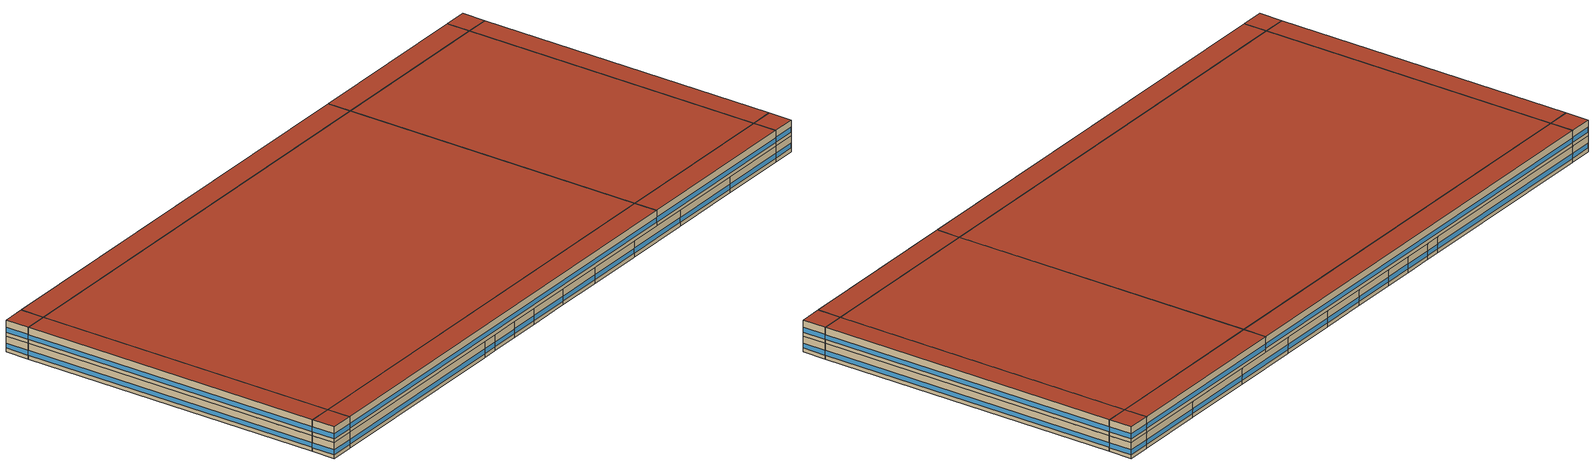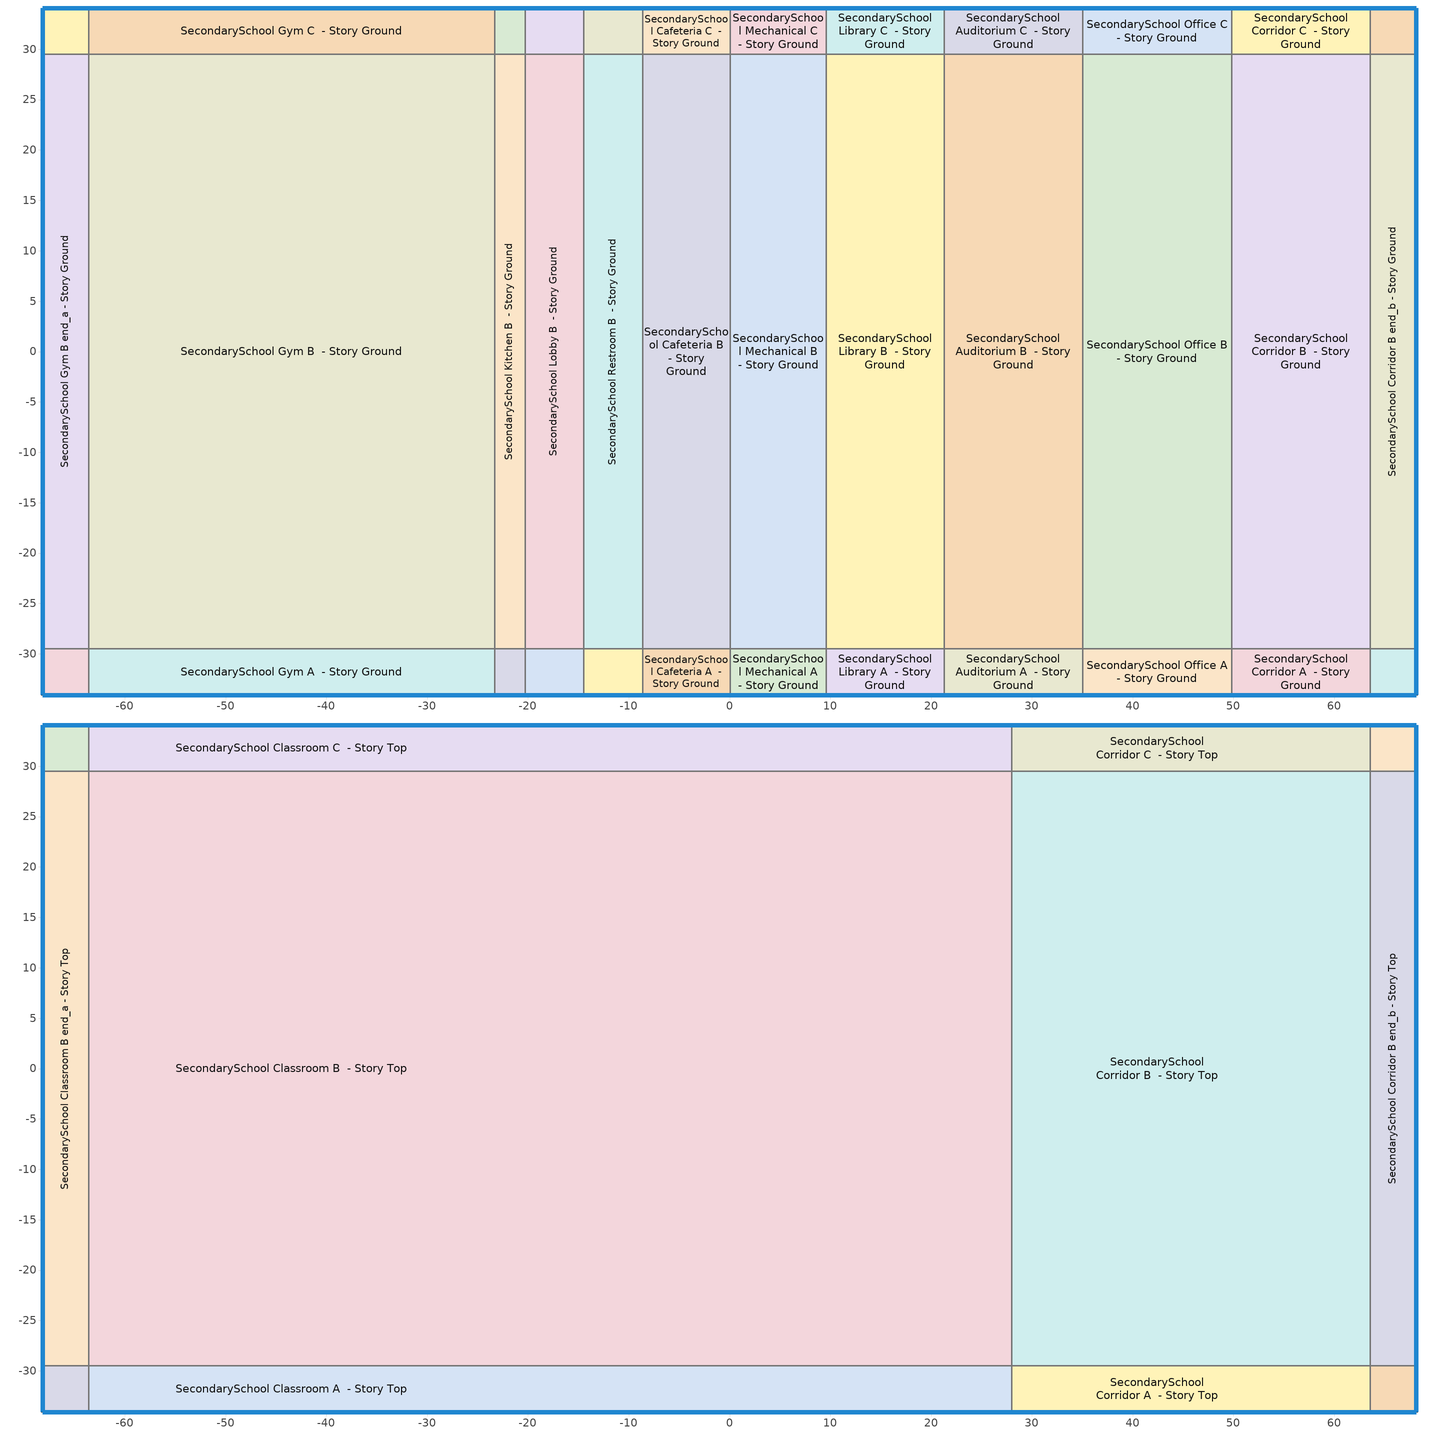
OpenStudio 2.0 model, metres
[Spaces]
SecondarySchool Gym A end_a - Story Ground
 floor ground: -68.16,-34.08 -68.16,-29.51 -63.58,-29.51 -63.58,-34.08 z0
 wall outside: -68.16,-29.51 -68.16,-34.08 -63.58,-34.08 z0:3.05
 wall to SecondarySchool Gym B end_a - Story Ground: -63.58,-29.51 -68.16,-29.51 z0:3.05
 wall to SecondarySchool Gym A  - Story Ground: -63.58,-34.08 -63.58,-29.51 z0:3.05
 window: -68.13,-34.08 -63.61,-34.08 / -68.16,-29.53 -68.16,-34.05 z0.76:1.69
SecondarySchool Gym B end_a - Story Ground
 floor ground: -68.16,-29.51 -68.16,29.51 -63.58,29.51 -63.58,-29.51 z0
 wall outside: -68.16,29.51 -68.16,-29.51 z0:3.05
 wall to SecondarySchool Gym C end_a - Story Ground: -63.58,29.51 -68.16,29.51 z0:3.05
 wall to SecondarySchool Gym B  - Story Ground: -63.58,-29.51 -63.58,29.51 z0:3.05
 window: -68.16,29.48 -68.16,-29.48 z0.76:1.68
SecondarySchool Gym C end_a - Story Ground
 floor ground: -68.16,29.51 -68.16,34.08 -63.58,34.08 -63.58,29.51 z0
 wall outside: -63.58,34.08 -68.16,34.08 -68.16,29.51 z0:3.05
 wall to SecondarySchool Gym C  - Story Ground: -63.58,29.51 -63.58,34.08 z0:3.05
 window: -68.16,34.05 -68.16,29.53 / -63.61,34.08 -68.13,34.08 z0.76:1.69
SecondarySchool Gym A  - Story Ground
 floor ground: -63.58,-34.08 -63.58,-29.51 -23.28,-29.51 -23.28,-34.08 z0
 wall outside: -63.58,-34.08 -23.28,-34.08 z0:3.05
 wall to SecondarySchool Gym B  - Story Ground: -23.28,-29.51 -63.58,-29.51 z0:3.05
 wall to SecondarySchool Kitchen A  - Story Ground: -23.28,-34.08 -23.28,-29.51 z0:3.05
 window: -63.56,-34.08 -23.31,-34.08 z0.76:1.68
SecondarySchool Gym B  - Story Ground
 floor ground: -63.58,-29.51 -63.58,29.51 -23.28,29.51 -23.28,-29.51 z0
 wall to SecondarySchool Gym C  - Story Ground: -23.28,29.51 -63.58,29.51 z0:3.05
 wall to SecondarySchool Kitchen B  - Story Ground: -23.28,-29.51 -23.28,29.51 z0:3.05
SecondarySchool Gym C  - Story Ground
 floor ground: -63.58,29.51 -63.58,34.08 -23.28,34.08 -23.28,29.51 z0
 wall outside: -23.28,34.08 -63.58,34.08 z0:3.05
 wall to SecondarySchool Kitchen C  - Story Ground: -23.28,29.51 -23.28,34.08 z0:3.05
 window: -23.31,34.08 -63.56,34.08 z0.76:1.68
SecondarySchool Kitchen A  - Story Ground
 floor ground: -23.28,-34.08 -23.28,-29.51 -20.28,-29.51 -20.28,-34.08 z0
 wall outside: -23.28,-34.08 -20.28,-34.08 z0:3.05
 wall to SecondarySchool Kitchen B  - Story Ground: -20.28,-29.51 -23.28,-29.51 z0:3.05
 wall to SecondarySchool Lobby A  - Story Ground: -20.28,-34.08 -20.28,-29.51 z0:3.05
 window: -23.26,-34.08 -20.31,-34.08 z0.76:1.69
SecondarySchool Kitchen B  - Story Ground
 floor ground: -23.28,-29.51 -23.28,29.51 -20.28,29.51 -20.28,-29.51 z0
 wall to SecondarySchool Kitchen C  - Story Ground: -20.28,29.51 -23.28,29.51 z0:3.05
 wall to SecondarySchool Lobby B  - Story Ground: -20.28,-29.51 -20.28,29.51 z0:3.05
SecondarySchool Kitchen C  - Story Ground
 floor ground: -23.28,29.51 -23.28,34.08 -20.28,34.08 -20.28,29.51 z0
 wall outside: -20.28,34.08 -23.28,34.08 z0:3.05
 wall to SecondarySchool Lobby C  - Story Ground: -20.28,29.51 -20.28,34.08 z0:3.05
 window: -20.31,34.08 -23.26,34.08 z0.76:1.69
SecondarySchool Lobby A  - Story Ground
 floor ground: -20.28,-34.08 -20.28,-29.51 -14.45,-29.51 -14.45,-34.08 z0
 wall outside: -20.28,-34.08 -14.45,-34.08 z0:3.05
 wall to SecondarySchool Lobby B  - Story Ground: -14.45,-29.51 -20.28,-29.51 z0:3.05
 wall to SecondarySchool Restroom A  - Story Ground: -14.45,-34.08 -14.45,-29.51 z0:3.05
 window: -20.26,-34.08 -14.47,-34.08 z0.76:1.68
SecondarySchool Lobby B  - Story Ground
 floor ground: -20.28,-29.51 -20.28,29.51 -14.45,29.51 -14.45,-29.51 z0
 wall to SecondarySchool Lobby C  - Story Ground: -14.45,29.51 -20.28,29.51 z0:3.05
 wall to SecondarySchool Restroom B  - Story Ground: -14.45,-29.51 -14.45,29.51 z0:3.05
SecondarySchool Lobby C  - Story Ground
 floor ground: -20.28,29.51 -20.28,34.08 -14.45,34.08 -14.45,29.51 z0
 wall outside: -14.45,34.08 -20.28,34.08 z0:3.05
 wall to SecondarySchool Restroom C  - Story Ground: -14.45,29.51 -14.45,34.08 z0:3.05
 window: -14.47,34.08 -20.26,34.08 z0.76:1.68
SecondarySchool Restroom A  - Story Ground
 floor ground: -14.45,-34.08 -14.45,-29.51 -8.61,-29.51 -8.61,-34.08 z0
 wall outside: -14.45,-34.08 -8.61,-34.08 z0:3.05
 wall to SecondarySchool Restroom B  - Story Ground: -8.61,-29.51 -14.45,-29.51 z0:3.05
 wall to SecondarySchool Cafeteria A  - Story Ground: -8.61,-34.08 -8.61,-29.51 z0:3.05
 window: -14.42,-34.08 -8.64,-34.08 z0.76:1.68
SecondarySchool Restroom B  - Story Ground
 floor ground: -14.45,-29.51 -14.45,29.51 -8.61,29.51 -8.61,-29.51 z0
 wall to SecondarySchool Restroom C  - Story Ground: -8.61,29.51 -14.45,29.51 z0:3.05
 wall to SecondarySchool Cafeteria B  - Story Ground: -8.61,-29.51 -8.61,29.51 z0:3.05
SecondarySchool Restroom C  - Story Ground
 floor ground: -14.45,29.51 -14.45,34.08 -8.61,34.08 -8.61,29.51 z0
 wall outside: -8.61,34.08 -14.45,34.08 z0:3.05
 wall to SecondarySchool Cafeteria C  - Story Ground: -8.61,29.51 -8.61,34.08 z0:3.05
 window: -8.64,34.08 -14.42,34.08 z0.76:1.68
SecondarySchool Cafeteria A  - Story Ground
 floor ground: -8.61,-34.08 -8.61,-29.51 0.08,-29.51 0.08,-34.08 z0
 wall outside: -8.61,-34.08 0.08,-34.08 z0:3.05
 wall to SecondarySchool Cafeteria B  - Story Ground: 0.08,-29.51 -8.61,-29.51 z0:3.05
 wall to SecondarySchool Mechanical A  - Story Ground: 0.08,-34.08 0.08,-29.51 z0:3.05
 window: -8.59,-34.08 0.06,-34.08 z0.76:1.68
SecondarySchool Cafeteria B  - Story Ground
 floor ground: -8.61,-29.51 -8.61,29.51 0.08,29.51 0.08,-29.51 z0
 wall to SecondarySchool Cafeteria C  - Story Ground: 0.08,29.51 -8.61,29.51 z0:3.05
 wall to SecondarySchool Mechanical B  - Story Ground: 0.08,-29.51 0.08,29.51 z0:3.05
SecondarySchool Cafeteria C  - Story Ground
 floor ground: -8.61,29.51 -8.61,34.08 0.08,34.08 0.08,29.51 z0
 wall outside: 0.08,34.08 -8.61,34.08 z0:3.05
 wall to SecondarySchool Mechanical C  - Story Ground: 0.08,29.51 0.08,34.08 z0:3.05
 window: 0.06,34.08 -8.59,34.08 z0.76:1.68
SecondarySchool Mechanical A  - Story Ground
 floor ground: 0.08,-34.08 0.08,-29.51 9.6,-29.51 9.6,-34.08 z0
 wall outside: 0.08,-34.08 9.6,-34.08 z0:3.05
 wall to SecondarySchool Mechanical B  - Story Ground: 9.6,-29.51 0.08,-29.51 z0:3.05
 wall to SecondarySchool Library A  - Story Ground: 9.6,-34.08 9.6,-29.51 z0:3.05
 window: 0.11,-34.08 9.57,-34.08 z0.76:1.68
SecondarySchool Mechanical B  - Story Ground
 floor ground: 0.08,-29.51 0.08,29.51 9.6,29.51 9.6,-29.51 z0
 wall to SecondarySchool Mechanical C  - Story Ground: 9.6,29.51 0.08,29.51 z0:3.05
 wall to SecondarySchool Library B  - Story Ground: 9.6,-29.51 9.6,29.51 z0:3.05
SecondarySchool Mechanical C  - Story Ground
 floor ground: 0.08,29.51 0.08,34.08 9.6,34.08 9.6,29.51 z0
 wall outside: 9.6,34.08 0.08,34.08 z0:3.05
 wall to SecondarySchool Library C  - Story Ground: 9.6,29.51 9.6,34.08 z0:3.05
 window: 9.57,34.08 0.11,34.08 z0.76:1.68
SecondarySchool Library A  - Story Ground
 floor ground: 9.6,-34.08 9.6,-29.51 21.29,-29.51 21.29,-34.08 z0
 wall outside: 9.6,-34.08 21.29,-34.08 z0:3.05
 wall to SecondarySchool Library B  - Story Ground: 21.29,-29.51 9.6,-29.51 z0:3.05
 wall to SecondarySchool Auditorium A  - Story Ground: 21.29,-34.08 21.29,-29.51 z0:3.05
 window: 9.62,-34.08 21.27,-34.08 z0.76:1.68
SecondarySchool Library B  - Story Ground
 floor ground: 9.6,-29.51 9.6,29.51 21.29,29.51 21.29,-29.51 z0
 wall to SecondarySchool Library C  - Story Ground: 21.29,29.51 9.6,29.51 z0:3.05
 wall to SecondarySchool Auditorium B  - Story Ground: 21.29,-29.51 21.29,29.51 z0:3.05
SecondarySchool Library C  - Story Ground
 floor ground: 9.6,29.51 9.6,34.08 21.29,34.08 21.29,29.51 z0
 wall outside: 21.29,34.08 9.6,34.08 z0:3.05
 wall to SecondarySchool Auditorium C  - Story Ground: 21.29,29.51 21.29,34.08 z0:3.05
 window: 21.27,34.08 9.62,34.08 z0.76:1.68
SecondarySchool Auditorium A  - Story Ground
 floor ground: 21.29,-34.08 21.29,-29.51 35.03,-29.51 35.03,-34.08 z0
 wall outside: 21.29,-34.08 35.03,-34.08 z0:3.05
 wall to SecondarySchool Auditorium B  - Story Ground: 35.03,-29.51 21.29,-29.51 z0:3.05
 wall to SecondarySchool Office A  - Story Ground: 35.03,-34.08 35.03,-29.51 z0:3.05
 window: 21.32,-34.08 35.01,-34.08 z0.76:1.68
SecondarySchool Auditorium B  - Story Ground
 floor ground: 21.29,-29.51 21.29,29.51 35.03,29.51 35.03,-29.51 z0
 wall to SecondarySchool Auditorium C  - Story Ground: 35.03,29.51 21.29,29.51 z0:3.05
 wall to SecondarySchool Office B  - Story Ground: 35.03,-29.51 35.03,29.51 z0:3.05
SecondarySchool Auditorium C  - Story Ground
 floor ground: 21.29,29.51 21.29,34.08 35.03,34.08 35.03,29.51 z0
 wall outside: 35.03,34.08 21.29,34.08 z0:3.05
 wall to SecondarySchool Office C  - Story Ground: 35.03,29.51 35.03,34.08 z0:3.05
 window: 35.01,34.08 21.32,34.08 z0.76:1.68
SecondarySchool Office A  - Story Ground
 floor ground: 35.03,-34.08 35.03,-29.51 49.84,-29.51 49.84,-34.08 z0
 wall outside: 35.03,-34.08 49.84,-34.08 z0:3.05
 wall to SecondarySchool Office B  - Story Ground: 49.84,-29.51 35.03,-29.51 z0:3.05
 wall to SecondarySchool Corridor A  - Story Ground: 49.84,-34.08 49.84,-29.51 z0:3.05
 window: 35.06,-34.08 49.81,-34.08 z0.76:1.68
SecondarySchool Office B  - Story Ground
 floor ground: 35.03,-29.51 35.03,29.51 49.84,29.51 49.84,-29.51 z0
 wall to SecondarySchool Office C  - Story Ground: 49.84,29.51 35.03,29.51 z0:3.05
 wall to SecondarySchool Corridor B  - Story Ground: 49.84,-29.51 49.84,29.51 z0:3.05
SecondarySchool Office C  - Story Ground
 floor ground: 35.03,29.51 35.03,34.08 49.84,34.08 49.84,29.51 z0
 wall outside: 49.84,34.08 35.03,34.08 z0:3.05
 wall to SecondarySchool Corridor C  - Story Ground: 49.84,29.51 49.84,34.08 z0:3.05
 window: 49.81,34.08 35.06,34.08 z0.76:1.68
SecondarySchool Corridor A  - Story Ground
 floor ground: 49.84,-34.08 49.84,-29.51 63.58,-29.51 63.58,-34.08 z0
 wall outside: 49.84,-34.08 63.58,-34.08 z0:3.05
 wall to SecondarySchool Corridor B  - Story Ground: 63.58,-29.51 49.84,-29.51 z0:3.05
 wall to SecondarySchool Corridor A end_b - Story Ground: 63.58,-34.08 63.58,-29.51 z0:3.05
 window: 49.86,-34.08 63.56,-34.08 z0.76:1.68
SecondarySchool Corridor B  - Story Ground
 floor ground: 49.84,-29.51 49.84,29.51 63.58,29.51 63.58,-29.51 z0
 wall to SecondarySchool Corridor C  - Story Ground: 63.58,29.51 49.84,29.51 z0:3.05
 wall to SecondarySchool Corridor B end_b - Story Ground: 63.58,-29.51 63.58,29.51 z0:3.05
SecondarySchool Corridor C  - Story Ground
 floor ground: 49.84,29.51 49.84,34.08 63.58,34.08 63.58,29.51 z0
 wall outside: 63.58,34.08 49.84,34.08 z0:3.05
 wall to SecondarySchool Corridor C end_b - Story Ground: 63.58,29.51 63.58,34.08 z0:3.05
 window: 63.56,34.08 49.86,34.08 z0.76:1.68
SecondarySchool Corridor A end_b - Story Ground
 floor ground: 63.58,-34.08 63.58,-29.51 68.16,-29.51 68.16,-34.08 z0
 wall outside: 63.58,-34.08 68.16,-34.08 68.16,-29.51 z0:3.05
 wall to SecondarySchool Corridor B end_b - Story Ground: 68.16,-29.51 63.58,-29.51 z0:3.05
 window: 68.16,-34.05 68.16,-29.53 / 63.61,-34.08 68.13,-34.08 z0.76:1.69
SecondarySchool Corridor B end_b - Story Ground
 floor ground: 63.58,-29.51 63.58,29.51 68.16,29.51 68.16,-29.51 z0
 wall outside: 68.16,-29.51 68.16,29.51 z0:3.05
 wall to SecondarySchool Corridor C end_b - Story Ground: 68.16,29.51 63.58,29.51 z0:3.05
 window: 68.16,-29.48 68.16,29.48 z0.76:1.68
SecondarySchool Corridor C end_b - Story Ground
 floor ground: 63.58,29.51 63.58,34.08 68.16,34.08 68.16,29.51 z0
 wall outside: 68.16,29.51 68.16,34.08 63.58,34.08 z0:3.05
 window: 68.13,34.08 63.61,34.08 / 68.16,29.53 68.16,34.05 z0.76:1.69
SecondarySchool Classroom A end_a - Story Top
 floor to SecondarySchool Gym A end_a - Story Ground: -68.16,-34.08 -68.16,-29.51 -63.58,-29.51 -63.58,-34.08 z3.05
 wall outside: -68.16,-29.51 -68.16,-34.08 -63.58,-34.08 z3.05:6.1
 wall to SecondarySchool Classroom B end_a - Story Top: -63.58,-29.51 -68.16,-29.51 z3.05:6.1
 wall to SecondarySchool Classroom A  - Story Top: -63.58,-34.08 -63.58,-29.51 z3.05:6.1
 window: -68.16,-29.53 -68.16,-34.05 / -68.13,-34.08 -63.61,-34.08 z3.81:4.73
 roof outside: -63.58,-34.08 -63.58,-29.51 -68.16,-29.51 -68.16,-34.08 z6.1
SecondarySchool Classroom B end_a - Story Top
 floor to SecondarySchool Gym B end_a - Story Ground: -68.16,-29.51 -68.16,29.51 -63.58,29.51 -63.58,-29.51 z3.05
 wall outside: -68.16,29.51 -68.16,-29.51 z3.05:6.1
 wall to SecondarySchool Classroom C end_a - Story Top: -63.58,29.51 -68.16,29.51 z3.05:6.1
 wall to SecondarySchool Classroom B  - Story Top: -63.58,-29.51 -63.58,29.51 z3.05:6.1
 window: -68.16,29.48 -68.16,-29.48 z3.81:4.73
 roof outside: -63.58,-29.51 -63.58,29.51 -68.16,29.51 -68.16,-29.51 z6.1
SecondarySchool Classroom C end_a - Story Top
 floor to SecondarySchool Gym C end_a - Story Ground: -68.16,29.51 -68.16,34.08 -63.58,34.08 -63.58,29.51 z3.05
 wall outside: -63.58,34.08 -68.16,34.08 -68.16,29.51 z3.05:6.1
 wall to SecondarySchool Classroom C  - Story Top: -63.58,29.51 -63.58,34.08 z3.05:6.1
 window: -68.16,34.05 -68.16,29.53 / -63.61,34.08 -68.13,34.08 z3.81:4.73
 roof outside: -63.58,29.51 -63.58,34.08 -68.16,34.08 -68.16,29.51 z6.1
SecondarySchool Classroom A  - Story Top
 floor to SecondarySchool Lobby A  - Story Ground: -14.45,-29.51 -14.45,-34.08 -20.28,-34.08 -20.28,-29.51 z3.05
 floor to SecondarySchool Restroom A  - Story Ground: -8.61,-29.51 -8.61,-34.08 -14.45,-34.08 -14.45,-29.51 z3.05
 floor to SecondarySchool Kitchen A  - Story Ground: -20.28,-29.51 -20.28,-34.08 -23.28,-34.08 -23.28,-29.51 z3.05
 floor to SecondarySchool Gym A  - Story Ground: -23.28,-29.51 -23.28,-34.08 -63.58,-34.08 -63.58,-29.51 z3.05
 floor to SecondarySchool Library A  - Story Ground: 21.29,-29.51 21.29,-34.08 9.6,-34.08 9.6,-29.51 z3.05
 floor to SecondarySchool Auditorium A  - Story Ground: 28.03,-29.51 28.03,-34.08 21.29,-34.08 21.29,-29.51 z3.05
 floor to SecondarySchool Mechanical A  - Story Ground: 9.6,-29.51 9.6,-34.08 0.08,-34.08 0.08,-29.51 z3.05
 floor to SecondarySchool Cafeteria A  - Story Ground: 0.08,-29.51 0.08,-34.08 -8.61,-34.08 -8.61,-29.51 z3.05
 wall outside: -63.58,-34.08 28.03,-34.08 z3.05:6.1
 wall to SecondarySchool Classroom B  - Story Top: 28.03,-29.51 -63.58,-29.51 z3.05:6.1
 wall to SecondarySchool Corridor A  - Story Top: 28.03,-34.08 28.03,-29.51 z3.05:6.1
 window: -63.56,-34.08 28,-34.08 z3.81:4.72
 roof outside: 28.03,-34.08 28.03,-29.51 -63.58,-29.51 -63.58,-34.08 z6.1
SecondarySchool Classroom B  - Story Top
 floor to SecondarySchool Kitchen B  - Story Ground: -20.28,29.51 -20.28,-29.51 -23.28,-29.51 -23.28,29.51 z3.05
 floor to SecondarySchool Cafeteria B  - Story Ground: 0.08,29.51 0.08,-29.51 -8.61,-29.51 -8.61,29.51 z3.05
 floor to SecondarySchool Gym B  - Story Ground: -23.28,29.51 -23.28,-29.51 -63.58,-29.51 -63.58,29.51 z3.05
 floor to SecondarySchool Mechanical B  - Story Ground: 9.6,29.51 9.6,-29.51 0.08,-29.51 0.08,29.51 z3.05
 floor to SecondarySchool Lobby B  - Story Ground: -14.45,29.51 -14.45,-29.51 -20.28,-29.51 -20.28,29.51 z3.05
 floor to SecondarySchool Library B  - Story Ground: 21.29,29.51 21.29,-29.51 9.6,-29.51 9.6,29.51 z3.05
 floor to SecondarySchool Auditorium B  - Story Ground: 28.03,29.51 28.03,-29.51 21.29,-29.51 21.29,29.51 z3.05
 floor to SecondarySchool Restroom B  - Story Ground: -8.61,29.51 -8.61,-29.51 -14.45,-29.51 -14.45,29.51 z3.05
 wall to SecondarySchool Classroom C  - Story Top: 28.03,29.51 -63.58,29.51 z3.05:6.1
 wall to SecondarySchool Corridor B  - Story Top: 28.03,-29.51 28.03,29.51 z3.05:6.1
 roof outside: 28.03,-29.51 28.03,29.51 -63.58,29.51 -63.58,-29.51 z6.1
SecondarySchool Classroom C  - Story Top
 floor to SecondarySchool Restroom C  - Story Ground: -8.61,34.08 -8.61,29.51 -14.45,29.51 -14.45,34.08 z3.05
 floor to SecondarySchool Library C  - Story Ground: 21.29,34.08 21.29,29.51 9.6,29.51 9.6,34.08 z3.05
 floor to SecondarySchool Lobby C  - Story Ground: -14.45,34.08 -14.45,29.51 -20.28,29.51 -20.28,34.08 z3.05
 floor to SecondarySchool Gym C  - Story Ground: -23.28,34.08 -23.28,29.51 -63.58,29.51 -63.58,34.08 z3.05
 floor to SecondarySchool Kitchen C  - Story Ground: -20.28,34.08 -20.28,29.51 -23.28,29.51 -23.28,34.08 z3.05
 floor to SecondarySchool Auditorium C  - Story Ground: 28.03,34.08 28.03,29.51 21.29,29.51 21.29,34.08 z3.05
 floor to SecondarySchool Cafeteria C  - Story Ground: 0.08,34.08 0.08,29.51 -8.61,29.51 -8.61,34.08 z3.05
 floor to SecondarySchool Mechanical C  - Story Ground: 9.6,34.08 9.6,29.51 0.08,29.51 0.08,34.08 z3.05
 wall outside: 28.03,34.08 -63.58,34.08 z3.05:6.1
 wall to SecondarySchool Corridor C  - Story Top: 28.03,29.51 28.03,34.08 z3.05:6.1
 window: 28,34.08 -63.56,34.08 z3.81:4.72
 roof outside: 28.03,29.51 28.03,34.08 -63.58,34.08 -63.58,29.51 z6.1
SecondarySchool Corridor A  - Story Top
 floor to SecondarySchool Office A  - Story Ground: 49.84,-29.51 49.84,-34.08 35.03,-34.08 35.03,-29.51 z3.05
 floor to SecondarySchool Corridor A  - Story Ground: 63.58,-29.51 63.58,-34.08 49.84,-34.08 49.84,-29.51 z3.05
 floor to SecondarySchool Auditorium A  - Story Ground: 35.03,-29.51 35.03,-34.08 28.03,-34.08 28.03,-29.51 z3.05
 wall outside: 28.03,-34.08 63.58,-34.08 z3.05:6.1
 wall to SecondarySchool Corridor B  - Story Top: 63.58,-29.51 28.03,-29.51 z3.05:6.1
 wall to SecondarySchool Corridor A end_b - Story Top: 63.58,-34.08 63.58,-29.51 z3.05:6.1
 window: 28.05,-34.08 63.56,-34.08 z3.81:4.73
 roof outside: 63.58,-34.08 63.58,-29.51 28.03,-29.51 28.03,-34.08 z6.1
SecondarySchool Corridor B  - Story Top
 floor to SecondarySchool Office B  - Story Ground: 49.84,29.51 49.84,-29.51 35.03,-29.51 35.03,29.51 z3.05
 floor to SecondarySchool Corridor B  - Story Ground: 63.58,29.51 63.58,-29.51 49.84,-29.51 49.84,29.51 z3.05
 floor to SecondarySchool Auditorium B  - Story Ground: 35.03,29.51 35.03,-29.51 28.03,-29.51 28.03,29.51 z3.05
 wall to SecondarySchool Corridor C  - Story Top: 63.58,29.51 28.03,29.51 z3.05:6.1
 wall to SecondarySchool Corridor B end_b - Story Top: 63.58,-29.51 63.58,29.51 z3.05:6.1
 roof outside: 63.58,-29.51 63.58,29.51 28.03,29.51 28.03,-29.51 z6.1
SecondarySchool Corridor C  - Story Top
 floor to SecondarySchool Office C  - Story Ground: 49.84,34.08 49.84,29.51 35.03,29.51 35.03,34.08 z3.05
 floor to SecondarySchool Corridor C  - Story Ground: 63.58,34.08 63.58,29.51 49.84,29.51 49.84,34.08 z3.05
 floor to SecondarySchool Auditorium C  - Story Ground: 35.03,34.08 35.03,29.51 28.03,29.51 28.03,34.08 z3.05
 wall outside: 63.58,34.08 28.03,34.08 z3.05:6.1
 wall to SecondarySchool Corridor C end_b - Story Top: 63.58,29.51 63.58,34.08 z3.05:6.1
 window: 63.56,34.08 28.05,34.08 z3.81:4.73
 roof outside: 63.58,29.51 63.58,34.08 28.03,34.08 28.03,29.51 z6.1
SecondarySchool Corridor A end_b - Story Top
 floor to SecondarySchool Corridor A end_b - Story Ground: 63.58,-34.08 63.58,-29.51 68.16,-29.51 68.16,-34.08 z3.05
 wall outside: 63.58,-34.08 68.16,-34.08 68.16,-29.51 z3.05:6.1
 wall to SecondarySchool Corridor B end_b - Story Top: 68.16,-29.51 63.58,-29.51 z3.05:6.1
 window: 68.16,-34.05 68.16,-29.53 / 63.61,-34.08 68.13,-34.08 z3.81:4.73
 roof outside: 68.16,-34.08 68.16,-29.51 63.58,-29.51 63.58,-34.08 z6.1
SecondarySchool Corridor B end_b - Story Top
 floor to SecondarySchool Corridor B end_b - Story Ground: 63.58,-29.51 63.58,29.51 68.16,29.51 68.16,-29.51 z3.05
 wall outside: 68.16,-29.51 68.16,29.51 z3.05:6.1
 wall to SecondarySchool Corridor C end_b - Story Top: 68.16,29.51 63.58,29.51 z3.05:6.1
 window: 68.16,-29.48 68.16,29.48 z3.81:4.73
 roof outside: 68.16,-29.51 68.16,29.51 63.58,29.51 63.58,-29.51 z6.1
SecondarySchool Corridor C end_b - Story Top
 floor to SecondarySchool Corridor C end_b - Story Ground: 63.58,29.51 63.58,34.08 68.16,34.08 68.16,29.51 z3.05
 wall outside: 68.16,29.51 68.16,34.08 63.58,34.08 z3.05:6.1
 window: 68.16,29.53 68.16,34.05 / 68.13,34.08 63.61,34.08 z3.81:4.73
 roof outside: 68.16,29.51 68.16,34.08 63.58,34.08 63.58,29.51 z6.1
[Site]
Site 1
[ClimateZones]
Climate Zone Institution Name 1=ASHRAE; Climate Zone Document Name 1=ANSI/ASHRAE Standard 169; Climate Zone Document Year 1=2006; Climate Zone Institution Name 2=CEC; Climate Zone Document Name 2=California Climate Zone Descriptions; Climate Zone Document Year 2=1995
[Building]
90.1-2004|SecondarySchool
[SpaceType] Standards Building Type=SecondarySchool
Name | Standards Space Type
SecondarySchool Auditorium | Auditorium
SecondarySchool Cafeteria | Cafeteria
SecondarySchool Classroom | Classroom
SecondarySchool Corridor | Corridor
SecondarySchool Gym | Gym
SecondarySchool Kitchen | Kitchen
SecondarySchool Library | Library
SecondarySchool Lobby | Lobby
SecondarySchool Mechanical | Mechanical
SecondarySchool Office | Office
SecondarySchool Restroom | Restroom
[BuildingStory] Nominal Floor to Floor Height {m}=3.048
Story Ground; Story Top
[Space]
Name | Space Type | Building Story | Thermal Zone
SecondarySchool Gym A end_a - Story Ground | SecondarySchool Gym | Story Ground | Zone SecondarySchool Gym A end_a - Story Ground
SecondarySchool Gym B end_a - Story Ground | SecondarySchool Gym | Story Ground | Zone SecondarySchool Gym B end_a - Story Ground
SecondarySchool Gym C end_a - Story Ground | SecondarySchool Gym | Story Ground | Zone SecondarySchool Gym C end_a - Story Ground
SecondarySchool Gym A  - Story Ground | SecondarySchool Gym | Story Ground | Zone SecondarySchool Gym A  - Story Ground
SecondarySchool Gym B  - Story Ground | SecondarySchool Gym | Story Ground | Zone SecondarySchool Gym B  - Story Ground
SecondarySchool Gym C  - Story Ground | SecondarySchool Gym | Story Ground | Zone SecondarySchool Gym C  - Story Ground
SecondarySchool Kitchen A  - Story Ground | SecondarySchool Kitchen | Story Ground | Zone SecondarySchool Kitchen A  - Story Ground
SecondarySchool Kitchen B  - Story Ground | SecondarySchool Kitchen | Story Ground | Zone SecondarySchool Kitchen B  - Story Ground
SecondarySchool Kitchen C  - Story Ground | SecondarySchool Kitchen | Story Ground | Zone SecondarySchool Kitchen C  - Story Ground
SecondarySchool Lobby A  - Story Ground | SecondarySchool Lobby | Story Ground | Zone SecondarySchool Lobby A  - Story Ground
SecondarySchool Lobby B  - Story Ground | SecondarySchool Lobby | Story Ground | Zone SecondarySchool Lobby B  - Story Ground
SecondarySchool Lobby C  - Story Ground | SecondarySchool Lobby | Story Ground | Zone SecondarySchool Lobby C  - Story Ground
SecondarySchool Restroom A  - Story Ground | SecondarySchool Restroom | Story Ground | Zone SecondarySchool Restroom A  - Story Ground
SecondarySchool Restroom B  - Story Ground | SecondarySchool Restroom | Story Ground | Zone SecondarySchool Restroom B  - Story Ground
SecondarySchool Restroom C  - Story Ground | SecondarySchool Restroom | Story Ground | Zone SecondarySchool Restroom C  - Story Ground
SecondarySchool Cafeteria A  - Story Ground | SecondarySchool Cafeteria | Story Ground | Zone SecondarySchool Cafeteria A  - Story Ground
SecondarySchool Cafeteria B  - Story Ground | SecondarySchool Cafeteria | Story Ground | Zone SecondarySchool Cafeteria B  - Story Ground
SecondarySchool Cafeteria C  - Story Ground | SecondarySchool Cafeteria | Story Ground | Zone SecondarySchool Cafeteria C  - Story Ground
SecondarySchool Mechanical A  - Story Ground | SecondarySchool Mechanical | Story Ground | Zone SecondarySchool Mechanical A  - Story Ground
SecondarySchool Mechanical B  - Story Ground | SecondarySchool Mechanical | Story Ground | Zone SecondarySchool Mechanical B  - Story Ground
SecondarySchool Mechanical C  - Story Ground | SecondarySchool Mechanical | Story Ground | Zone SecondarySchool Mechanical C  - Story Ground
SecondarySchool Library A  - Story Ground | SecondarySchool Library | Story Ground | Zone SecondarySchool Library A  - Story Ground
SecondarySchool Library B  - Story Ground | SecondarySchool Library | Story Ground | Zone SecondarySchool Library B  - Story Ground
SecondarySchool Library C  - Story Ground | SecondarySchool Library | Story Ground | Zone SecondarySchool Library C  - Story Ground
SecondarySchool Auditorium A  - Story Ground | SecondarySchool Auditorium | Story Ground | Zone SecondarySchool Auditorium A  - Story Ground
SecondarySchool Auditorium B  - Story Ground | SecondarySchool Auditorium | Story Ground | Zone SecondarySchool Auditorium B  - Story Ground
SecondarySchool Auditorium C  - Story Ground | SecondarySchool Auditorium | Story Ground | Zone SecondarySchool Auditorium C  - Story Ground
SecondarySchool Office A  - Story Ground | SecondarySchool Office | Story Ground | Zone SecondarySchool Office A  - Story Ground
SecondarySchool Office B  - Story Ground | SecondarySchool Office | Story Ground | Zone SecondarySchool Office B  - Story Ground
SecondarySchool Office C  - Story Ground | SecondarySchool Office | Story Ground | Zone SecondarySchool Office C  - Story Ground
SecondarySchool Corridor A  - Story Ground | SecondarySchool Corridor | Story Ground | Zone SecondarySchool Corridor A  - Story Ground
SecondarySchool Corridor B  - Story Ground | SecondarySchool Corridor | Story Ground | Zone SecondarySchool Corridor B  - Story Ground
SecondarySchool Corridor C  - Story Ground | SecondarySchool Corridor | Story Ground | Zone SecondarySchool Corridor C  - Story Ground
SecondarySchool Corridor A end_b - Story Ground | SecondarySchool Corridor | Story Ground | Zone SecondarySchool Corridor A end_b - Story Ground
SecondarySchool Corridor B end_b - Story Ground | SecondarySchool Corridor | Story Ground | Zone SecondarySchool Corridor B end_b - Story Ground
SecondarySchool Corridor C end_b - Story Ground | SecondarySchool Corridor | Story Ground | Zone SecondarySchool Corridor C end_b - Story Ground
SecondarySchool Classroom A end_a - Story Top | SecondarySchool Classroom | Story Top | Zone SecondarySchool Classroom A end_a - Story Top
SecondarySchool Classroom B end_a - Story Top | SecondarySchool Classroom | Story Top | Zone SecondarySchool Classroom B end_a - Story Top
SecondarySchool Classroom C end_a - Story Top | SecondarySchool Classroom | Story Top | Zone SecondarySchool Classroom C end_a - Story Top
SecondarySchool Classroom A  - Story Top | SecondarySchool Classroom | Story Top | Zone SecondarySchool Classroom A  - Story Top
SecondarySchool Classroom B  - Story Top | SecondarySchool Classroom | Story Top | Zone SecondarySchool Classroom B  - Story Top
SecondarySchool Classroom C  - Story Top | SecondarySchool Classroom | Story Top | Zone SecondarySchool Classroom C  - Story Top
SecondarySchool Corridor A  - Story Top | SecondarySchool Corridor | Story Top | Zone SecondarySchool Corridor A  - Story Top
SecondarySchool Corridor B  - Story Top | SecondarySchool Corridor | Story Top | Zone SecondarySchool Corridor B  - Story Top
SecondarySchool Corridor C  - Story Top | SecondarySchool Corridor | Story Top | Zone SecondarySchool Corridor C  - Story Top
SecondarySchool Corridor A end_b - Story Top | SecondarySchool Corridor | Story Top | Zone SecondarySchool Corridor A end_b - Story Top
SecondarySchool Corridor B end_b - Story Top | SecondarySchool Corridor | Story Top | Zone SecondarySchool Corridor B end_b - Story Top
SecondarySchool Corridor C end_b - Story Top | SecondarySchool Corridor | Story Top | Zone SecondarySchool Corridor C end_b - Story Top
[ThermalZone] Multiplier=1; Use Ideal Air Loads=No
Zone SecondarySchool Gym A end_a - Story Ground; Zone SecondarySchool Gym B end_a - Story Ground; Zone SecondarySchool Gym C end_a - Story Ground; Zone SecondarySchool Gym A  - Story Ground; Zone SecondarySchool Gym B  - Story Ground; Zone SecondarySchool Gym C  - Story Ground; Zone SecondarySchool Kitchen A  - Story Ground; Zone SecondarySchool Kitchen B  - Story Ground; Zone SecondarySchool Kitchen C  - Story Ground; Zone SecondarySchool Lobby A  - Story Ground; Zone SecondarySchool Lobby B  - Story Ground; Zone SecondarySchool Lobby C  - Story Ground; Zone SecondarySchool Restroom A  - Story Ground; Zone SecondarySchool Restroom B  - Story Ground; Zone SecondarySchool Restroom C  - Story Ground; Zone SecondarySchool Cafeteria A  - Story Ground; Zone SecondarySchool Cafeteria B  - Story Ground; Zone SecondarySchool Cafeteria C  - Story Ground; Zone SecondarySchool Mechanical A  - Story Ground; Zone SecondarySchool Mechanical B  - Story Ground; Zone SecondarySchool Mechanical C  - Story Ground; Zone SecondarySchool Library A  - Story Ground; Zone SecondarySchool Library B  - Story Ground; Zone SecondarySchool Library C  - Story Ground; Zone SecondarySchool Auditorium A  - Story Ground; Zone SecondarySchool Auditorium B  - Story Ground; Zone SecondarySchool Auditorium C  - Story Ground; Zone SecondarySchool Office A  - Story Ground; Zone SecondarySchool Office B  - Story Ground; Zone SecondarySchool Office C  - Story Ground; Zone SecondarySchool Corridor A  - Story Ground; Zone SecondarySchool Corridor B  - Story Ground; Zone SecondarySchool Corridor C  - Story Ground; Zone SecondarySchool Corridor A end_b - Story Ground; Zone SecondarySchool Corridor B end_b - Story Ground; Zone SecondarySchool Corridor C end_b - Story Ground; Zone SecondarySchool Classroom A end_a - Story Top; Zone SecondarySchool Classroom B end_a - Story Top; Zone SecondarySchool Classroom C end_a - Story Top; Zone SecondarySchool Classroom A  - Story Top; Zone SecondarySchool Classroom B  - Story Top; Zone SecondarySchool Classroom C  - Story Top; Zone SecondarySchool Corridor A  - Story Top; Zone SecondarySchool Corridor B  - Story Top; Zone SecondarySchool Corridor C  - Story Top; Zone SecondarySchool Corridor A end_b - Story Top; Zone SecondarySchool Corridor B end_b - Story Top; Zone SecondarySchool Corridor C end_b - Story Top
[Sizing:Zone] Zone Cooling Design Supply Air Temperature Input Method=SupplyAirTemperature; Zone Cooling Design Supply Air Temperature {C}=14; Zone Cooling Design Supply Air Temperature Difference {deltaC}=11.11; Zone Heating Design Supply Air Temperature Input Method=SupplyAirTemperature; Zone Heating Design Supply Air Temperature {C}=40; Zone Heating Design Supply Air Temperature Difference {deltaC}=11.11; Zone Cooling Design Supply Air Humidity Ratio {kg-H2O/kg-air}=0.0085; Zone Heating Design Supply Air Humidity Ratio {kg-H2O/kg-air}=0.008; Cooling Design Air Flow Method=DesignDay; Heating Design Air Flow Method=DesignDay; Account for Dedicated Outdoor Air System=No; Dedicated Outdoor Air System Control Strategy=NeutralSupplyAir; Dedicated Outdoor Air Low Setpoint Temperature for Design {C}=autosize; Dedicated Outdoor Air High Setpoint Temperature for Design {C}=autosize
Zone SecondarySchool Gym A end_a - Story Ground; Zone SecondarySchool Gym B end_a - Story Ground; Zone SecondarySchool Gym C end_a - Story Ground; Zone SecondarySchool Gym A  - Story Ground; Zone SecondarySchool Gym B  - Story Ground; Zone SecondarySchool Gym C  - Story Ground; Zone SecondarySchool Kitchen A  - Story Ground; Zone SecondarySchool Kitchen B  - Story Ground; Zone SecondarySchool Kitchen C  - Story Ground; Zone SecondarySchool Lobby A  - Story Ground; Zone SecondarySchool Lobby B  - Story Ground; Zone SecondarySchool Lobby C  - Story Ground; Zone SecondarySchool Restroom A  - Story Ground; Zone SecondarySchool Restroom B  - Story Ground; Zone SecondarySchool Restroom C  - Story Ground; Zone SecondarySchool Cafeteria A  - Story Ground; Zone SecondarySchool Cafeteria B  - Story Ground; Zone SecondarySchool Cafeteria C  - Story Ground; Zone SecondarySchool Mechanical A  - Story Ground; Zone SecondarySchool Mechanical B  - Story Ground; Zone SecondarySchool Mechanical C  - Story Ground; Zone SecondarySchool Library A  - Story Ground; Zone SecondarySchool Library B  - Story Ground; Zone SecondarySchool Library C  - Story Ground; Zone SecondarySchool Auditorium A  - Story Ground; Zone SecondarySchool Auditorium B  - Story Ground; Zone SecondarySchool Auditorium C  - Story Ground; Zone SecondarySchool Office A  - Story Ground; Zone SecondarySchool Office B  - Story Ground; Zone SecondarySchool Office C  - Story Ground; Zone SecondarySchool Corridor A  - Story Ground; Zone SecondarySchool Corridor B  - Story Ground; Zone SecondarySchool Corridor C  - Story Ground; Zone SecondarySchool Corridor A end_b - Story Ground; Zone SecondarySchool Corridor B end_b - Story Ground; Zone SecondarySchool Corridor C end_b - Story Ground; Zone SecondarySchool Classroom A end_a - Story Top; Zone SecondarySchool Classroom B end_a - Story Top; Zone SecondarySchool Classroom C end_a - Story Top; Zone SecondarySchool Classroom A  - Story Top; Zone SecondarySchool Classroom B  - Story Top; Zone SecondarySchool Classroom C  - Story Top; Zone SecondarySchool Corridor A  - Story Top; Zone SecondarySchool Corridor B  - Story Top; Zone SecondarySchool Corridor C  - Story Top; Zone SecondarySchool Corridor A end_b - Story Top; Zone SecondarySchool Corridor B end_b - Story Top; Zone SecondarySchool Corridor C end_b - Story Top
